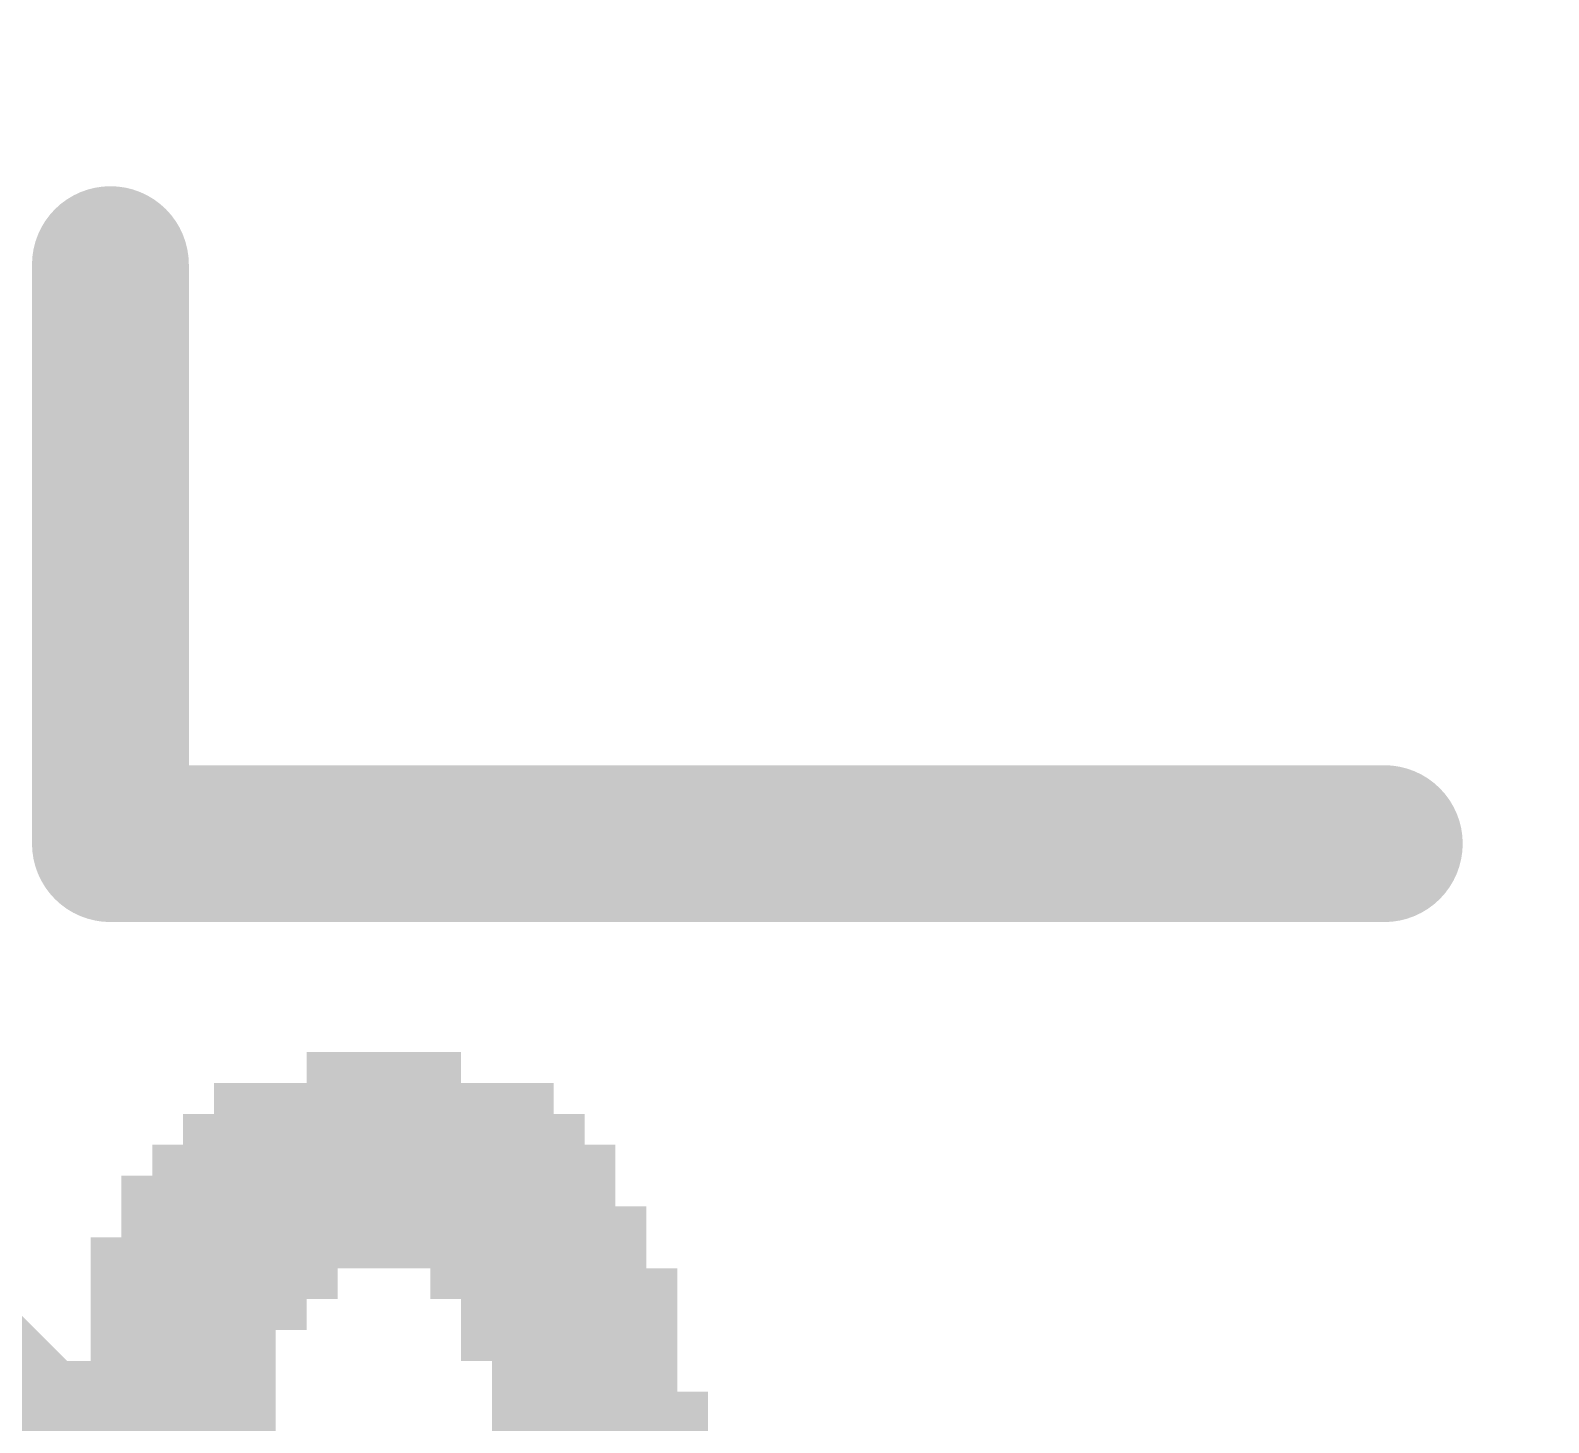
# Model space of a CAD drawing. Extents: x -28.7 to 57.9, y -15.3 to 34.1.
# Drawn here: x 23.106 to 25.073, y 8.95 to 10.753 of the extents above; entities that cross this region are included whole.
import ezdxf

# ---------------------------------------------------------------- set-up
doc = ezdxf.new("R2010")
doc.units = 0
for name, color, linetype in [('1', 12, 'CONTINUOUS'), ('21', 41, 'CONTINUOUS'), ('22', 40, 'CONTINUOUS')]:
    doc.layers.add(name, color=color, linetype=linetype)

# ---------------------------------------------------------------- blocks, each defined once
blk = doc.blocks.new('RECT')
blk.add_solid([(-0.5, -0.5), (0.5, -0.5), (-0.5, 0.5), (0.5, 0.5)])

msp = doc.modelspace()

# ---------------------------------------------------------------- linework, layer by layer
at = {"layer": '1', "const_width": 0.254}
msp.add_lwpolyline([(17.8308, 14.1732), (27.94, 4.064)], dxfattribs=at)
at = {"layer": '22', "const_width": 0.2032}
for points in [[(23.21, 10.45), (23.21, 9.7)], [(23.21, 9.7), (24.86, 9.7)]]:
    msp.add_lwpolyline(points, dxfattribs=at)
at = {"layer": '22', "const_width": 0.1016}
for points in [[(23.2608, 10.45, 1), (23.1592, 10.45)], [(23.21, 9.7508, 1), (23.21, 9.6492)], [(24.86, 9.6492, 1), (24.86, 9.7508)], [(23.1592, 9.7, 1), (23.2608, 9.7)]]:
    msp.add_lwpolyline(points, format="xyb", dxfattribs=at)

# ---------------------------------------------------------------- block references
at = {"layer": '21', "yscale": 0.04}
for p, xscale in [((23.5642, 9.41), 0.2), ((23.5642, 9.37), 0.44), ((23.5642, 9.33), 0.52), ((23.5642, 9.29), 0.6), ((23.5442, 9.25), 0.64), ((23.5642, 9.21), 0.68), ((23.5442, 9.17), 0.72), ((23.3442, 9.13), 0.32), ((23.7842, 9.13), 0.32), ((23.3242, 9.09), 0.28), ((23.8042, 9.09), 0.28), ((23.3042, 9.05), 0.24), ((23.8042, 9.05), 0.28), ((23.2842, 9.01), 0.28), ((23.8242, 9.01), 0.24), ((23.2842, 8.97), 0.28), ((23.8442, 8.97), 0.28), ((23.2842, 8.93), 0.28), ((23.8442, 8.93), 0.28)]:
    msp.add_blockref('RECT', p, dxfattribs=dict(at, xscale=xscale))

doc.saveas('drawing.dxf')
